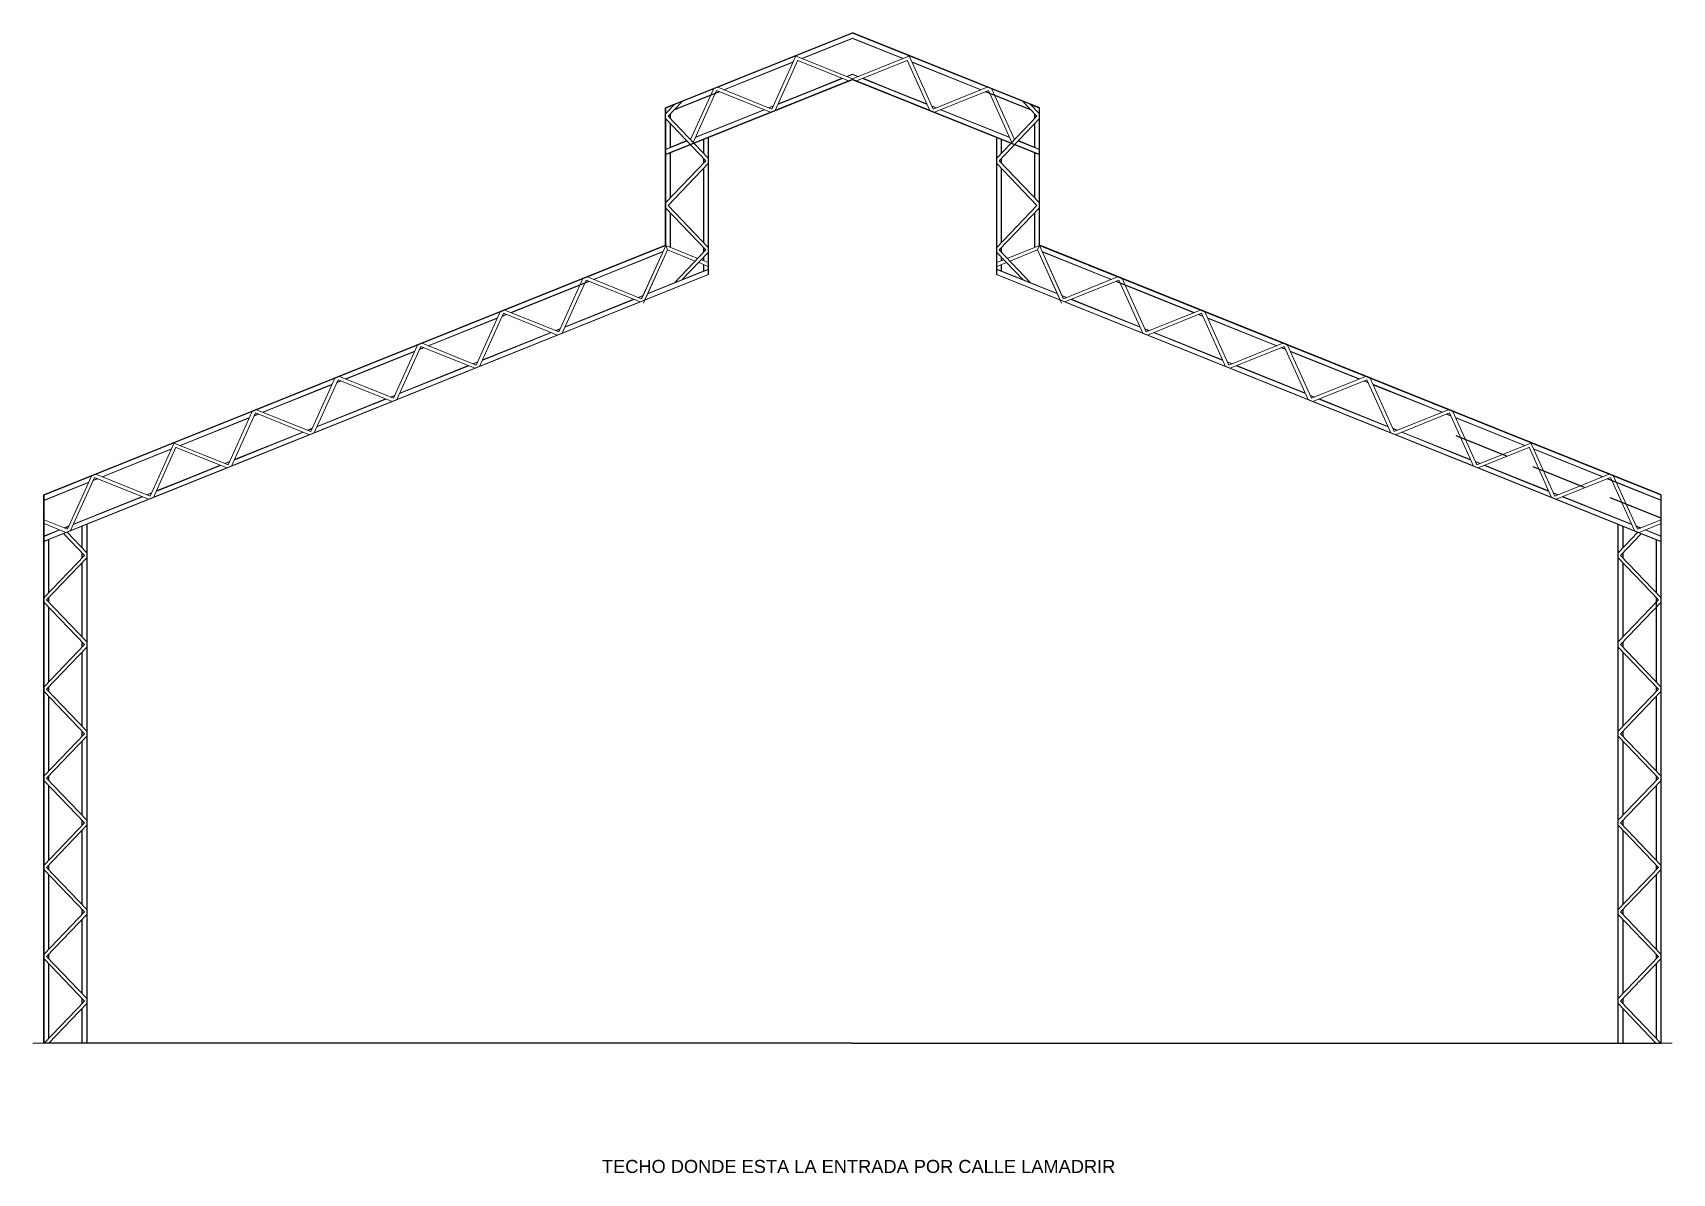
# Model space of a CAD drawing. Header units: metres. Extents: x -68 to 2267, y 0 to 1370.
# Drawn here: x 61.45 to 80.3, y 125.28 to 138.38 of the extents above; entities that cross this region are included whole.
import ezdxf

# ---------------------------------------------------------------- set-up
doc = ezdxf.new("R2010")
doc.units = ezdxf.units.M
doc.linetypes.add('DASHED2', pattern=[9.525, 6.35, -3.175])
doc.layers.add('A-Corte 1', color=7, linetype='Continuous', lineweight=15, true_color=0x000000)
doc.layers.add('A-Vista 1', color=7, linetype='Continuous', lineweight=9, true_color=0x000000)
doc.layers.add('linea punteada', color=253, linetype='DASHED2')
doc.styles.get("Standard").update_dxf_attribs({"font": 'arial.ttf'})

# ---------------------------------------------------------------- blocks, each defined once
blk = doc.blocks.new('TECHO POR CALLE LAMDRID')
for points in [[(1885.853, 1409.471), (1888.003, 1410.334)], [(1890.153, 1409.471), (1888.003, 1410.334)], [(1885.853, 1407.894), (1885.853, 1409.471)], [(1890.153, 1407.894), (1890.153, 1409.471)], [(1878.703, 1405.024), (1885.853, 1407.894)], [(1897.303, 1405.024), (1890.153, 1407.894)], [(1888.003, 1398.724), (1878.703, 1398.724), (1878.703, 1405.024)], [(1888.003, 1398.724), (1897.303, 1398.724), (1897.303, 1405.024)]]:
    blk.add_lwpolyline(points)

msp = doc.modelspace()

# ---------------------------------------------------------------- linework, layer by layer
at = {"layer": 'A-Corte 1'}
for p, q in [((68.745, 135.885), (68.746, 135.886)), ((73.001, 135.885), (73, 135.886)), ((61.448, 126.771), (62.191, 126.771)), ((80.298, 126.771), (79.556, 126.771))]:
    msp.add_line(p, q, dxfattribs=at)
at = {"layer": 'A-Vista 1', "ltscale": 0.2}
for p, q in [((68.913, 137.59), (70.873, 138.377)), ((72.834, 137.59), (70.873, 138.377)), ((70.291, 138.087), (70.873, 138.321)), ((71.455, 138.087), (70.873, 138.321)), ((69.394, 137.727), (70.192, 138.048)), ((72.353, 137.727), (71.554, 138.048)), ((68.727, 136.985), (70.873, 137.847)), ((70.387, 137.708), (70.758, 137.857)), ((70.811, 137.878), (70.873, 137.903)), ((70.935, 137.878), (70.873, 137.903)), ((73.019, 136.985), (70.873, 137.847)), ((71.359, 137.708), (70.989, 137.857)), ((68.825, 137.499), (69.34, 137.706)), ((70.015, 137.558), (70.387, 137.708)), ((71.731, 137.558), (71.359, 137.708)), ((72.921, 137.499), (72.406, 137.706)), ((68.723, 135.941), (68.723, 137.518)), ((68.727, 137.516), (68.823, 137.554)), ((68.727, 137.454), (68.727, 137.516)), ((68.727, 137.459), (68.735, 137.463)), ((68.775, 137.398), (68.775, 137.447)), ((69.064, 137.177), (69.86, 137.496)), ((69.914, 137.518), (69.961, 137.537)), ((71.833, 137.518), (71.785, 137.537)), ((72.682, 137.177), (71.886, 137.496)), ((73.019, 137.516), (72.924, 137.554)), ((72.971, 137.398), (72.971, 137.447)), ((73.019, 137.459), (73.011, 137.463)), ((73.019, 137.454), (73.019, 137.516)), ((73.023, 135.941), (73.023, 137.518)), ((68.727, 137.188), (68.727, 137.391)), ((68.775, 137.169), (68.775, 137.341)), ((72.971, 137.169), (72.971, 137.341)), ((73.019, 137.188), (73.019, 137.391)), ((68.727, 137.046), (68.727, 137.188)), ((68.727, 137.041), (68.963, 137.136)), ((68.775, 137.065), (68.775, 137.169)), ((68.963, 137.136), (68.969, 137.139)), ((69.009, 137.155), (69.011, 137.155)), ((69.163, 136.994), (69.163, 137.156)), ((69.215, 135.604), (69.215, 137.177)), ((72.531, 135.604), (72.531, 137.177)), ((72.583, 136.994), (72.583, 137.156)), ((72.737, 137.155), (72.736, 137.155)), ((72.783, 137.136), (72.777, 137.139)), ((73.019, 137.041), (72.783, 137.136)), ((72.971, 137.065), (72.971, 137.169)), ((73.019, 137.046), (73.019, 137.188)), ((68.727, 136.985), (68.727, 137.041)), ((68.727, 135.939), (68.727, 136.981)), ((68.775, 136.48), (68.775, 137)), ((68.775, 136.912), (68.775, 136.96)), ((69.163, 136.885), (69.163, 136.936)), ((72.583, 136.885), (72.583, 136.936)), ((72.971, 136.48), (72.971, 137)), ((72.971, 136.912), (72.971, 136.96)), ((73.019, 136.985), (73.019, 137.041)), ((73.019, 135.939), (73.019, 136.981)), ((69.163, 135.969), (69.163, 136.827)), ((72.583, 135.969), (72.583, 136.827)), ((68.775, 135.92), (68.775, 136.316)), ((72.971, 135.92), (72.971, 136.316)), ((63.073, 133.669), (68.727, 135.939)), ((78.673, 133.669), (73.019, 135.939)), ((67.895, 135.548), (68.694, 135.869)), ((69.163, 135.86), (69.163, 135.912)), ((69.163, 135.764), (69.163, 135.802)), ((72.583, 135.86), (72.583, 135.912)), ((72.583, 135.764), (72.583, 135.802)), ((73.851, 135.548), (73.053, 135.869)), ((63.257, 133.213), (69.215, 135.604)), ((68.516, 135.38), (69.215, 135.66)), ((69.163, 135.644), (69.163, 135.718)), ((73.23, 135.38), (72.531, 135.66)), ((78.49, 133.213), (72.531, 135.604)), ((72.583, 135.644), (72.583, 135.718)), ((66.944, 135.167), (67.841, 135.527)), ((68.415, 135.339), (68.463, 135.358)), ((73.331, 135.339), (73.284, 135.358)), ((74.802, 135.167), (73.905, 135.527)), ((67.566, 134.998), (68.361, 135.318)), ((74.181, 134.998), (73.385, 135.318)), ((65.994, 134.785), (66.792, 135.106)), ((66.846, 135.127), (66.891, 135.145)), ((67.464, 134.958), (67.512, 134.977)), ((74.282, 134.958), (74.234, 134.977)), ((74.9, 135.127), (74.856, 135.145)), ((75.753, 134.785), (74.954, 135.106)), ((66.615, 134.617), (67.411, 134.936)), ((75.131, 134.617), (74.336, 134.936)), ((65.043, 134.404), (65.841, 134.724)), ((65.895, 134.746), (65.94, 134.764)), ((66.513, 134.576), (66.561, 134.595)), ((75.233, 134.576), (75.185, 134.595)), ((75.851, 134.746), (75.806, 134.764)), ((76.703, 134.404), (75.905, 134.724)), ((65.664, 134.235), (66.46, 134.554)), ((76.082, 134.235), (75.286, 134.554)), ((64.092, 134.022), (64.891, 134.343)), ((64.944, 134.364), (64.989, 134.382)), ((76.802, 134.364), (76.757, 134.382)), ((77.654, 134.022), (76.856, 134.343)), ((64.713, 133.853), (65.509, 134.173)), ((65.563, 134.194), (65.611, 134.213)), ((76.184, 134.194), (76.136, 134.213)), ((77.033, 133.853), (76.237, 134.173)), ((63.141, 133.64), (63.94, 133.961)), ((63.994, 133.982), (64.038, 134)), ((77.753, 133.982), (77.708, 134)), ((78.605, 133.64), (77.806, 133.961)), ((61.577, 133.069), (63.073, 133.669)), ((63.763, 133.472), (64.558, 133.791)), ((64.612, 133.813), (64.66, 133.832)), ((77.134, 133.813), (77.086, 133.832)), ((77.984, 133.472), (77.188, 133.791)), ((80.173, 133.067), (78.673, 133.669)), ((62.244, 133.28), (63.042, 133.601)), ((79.503, 133.28), (78.704, 133.601)), ((63.237, 133.261), (63.608, 133.41)), ((63.661, 133.431), (63.709, 133.45)), ((78.085, 133.431), (78.037, 133.45)), ((78.509, 133.261), (78.139, 133.41)), ((61.577, 133.012), (62.092, 133.219)), ((61.577, 132.538), (63.257, 133.213)), ((62.145, 133.241), (62.19, 133.259)), ((62.764, 133.071), (62.811, 133.09)), ((62.865, 133.111), (63.237, 133.261)), ((80.173, 132.537), (78.49, 133.213)), ((78.881, 133.111), (78.509, 133.261)), ((78.983, 133.071), (78.935, 133.09)), ((80.173, 133.011), (79.556, 133.259)), ((61.577, 133.012), (61.577, 133.069)), ((61.577, 132.599), (61.577, 133.008)), ((61.914, 132.73), (62.71, 133.049)), ((79.832, 132.73), (79.036, 133.049)), ((62.017, 132.771), (62.017, 132.775)), ((62.017, 132.46), (62.017, 132.715)), ((62.069, 132.792), (62.069, 132.796)), ((62.069, 126.771), (62.069, 132.736)), ((79.677, 132.792), (79.677, 132.796)), ((79.677, 126.771), (79.677, 132.736)), ((79.729, 132.771), (79.729, 132.775)), ((79.729, 132.46), (79.729, 132.715)), ((61.577, 132.594), (61.759, 132.668)), ((61.577, 132.538), (61.577, 132.594)), ((61.577, 126.771), (61.577, 132.534)), ((61.629, 131.946), (61.629, 132.555)), ((61.813, 132.689), (61.861, 132.708)), ((79.933, 132.689), (79.886, 132.708)), ((80.173, 132.593), (79.987, 132.668)), ((80.117, 131.946), (80.117, 132.555)), ((80.169, 126.771), (80.169, 132.534)), ((62.017, 132.35), (62.017, 132.402)), ((79.729, 132.35), (79.729, 132.402)), ((62.017, 131.435), (62.017, 132.293)), ((79.729, 131.435), (79.729, 132.293)), ((61.629, 131.84), (61.629, 131.888)), ((61.629, 130.921), (61.629, 131.782)), ((80.117, 130.921), (80.117, 131.888)), ((62.017, 131.326), (62.017, 131.377)), ((62.017, 130.411), (62.017, 131.268)), ((79.729, 131.326), (79.729, 131.377)), ((79.729, 130.411), (79.729, 131.268)), ((61.629, 130.815), (61.629, 130.864)), ((80.117, 130.815), (80.117, 130.864)), ((61.629, 129.897), (61.629, 130.758)), ((80.117, 129.897), (80.117, 130.758)), ((62.017, 130.301), (62.017, 130.353)), ((79.729, 130.301), (79.729, 130.353)), ((62.017, 129.386), (62.017, 130.244)), ((79.729, 129.386), (79.729, 130.244)), ((61.629, 129.791), (61.629, 129.839)), ((61.629, 128.872), (61.629, 129.733)), ((80.117, 129.791), (80.117, 129.839)), ((80.117, 128.872), (80.117, 129.733)), ((62.017, 129.277), (62.017, 129.328)), ((79.729, 129.277), (79.729, 129.328)), ((62.017, 128.362), (62.017, 129.219)), ((79.729, 128.362), (79.729, 129.219)), ((61.629, 128.766), (61.629, 128.815)), ((80.117, 128.766), (80.117, 128.815)), ((61.629, 127.848), (61.629, 128.709)), ((80.117, 127.848), (80.117, 128.709)), ((62.017, 128.253), (62.017, 128.304)), ((62.017, 127.337), (62.017, 128.195)), ((79.729, 128.253), (79.729, 128.304)), ((79.729, 127.337), (79.729, 128.195)), ((61.629, 127.742), (61.629, 127.79)), ((61.629, 126.824), (61.629, 127.684)), ((80.117, 127.742), (80.117, 127.79)), ((80.117, 126.824), (80.117, 127.684)), ((62.017, 127.228), (62.017, 127.28)), ((79.729, 127.228), (79.729, 127.28)), ((62.017, 126.771), (62.017, 127.17)), ((79.729, 126.771), (79.729, 127.17))]:
    msp.add_line(p, q, dxfattribs=at)
at = {"layer": 'A-Vista 1'}
for p, q in [((70.297, 138.085), (70.873, 138.317)), ((71.45, 138.085), (70.873, 138.317)), ((68.723, 137.518), (70.222, 138.12)), ((69.399, 137.725), (70.19, 138.042)), ((70.244, 138.064), (70.244, 138.064)), ((71.503, 138.064), (71.502, 138.064)), ((73.023, 137.518), (71.524, 138.12)), ((72.347, 137.725), (71.556, 138.042)), ((68.779, 137.002), (70.873, 137.842)), ((70.386, 137.712), (70.752, 137.859)), ((70.806, 137.88), (70.873, 137.907)), ((70.94, 137.88), (70.873, 137.907)), ((72.967, 137.002), (70.873, 137.842)), ((71.36, 137.712), (70.994, 137.859)), ((68.819, 137.492), (69.345, 137.703)), ((70.017, 137.564), (70.386, 137.712)), ((71.729, 137.564), (71.36, 137.712)), ((72.928, 137.492), (72.401, 137.703)), ((68.727, 137.455), (68.729, 137.456)), ((68.779, 137.394), (68.779, 137.451)), ((69.067, 137.182), (69.855, 137.498)), ((69.908, 137.52), (69.964, 137.542)), ((71.838, 137.52), (71.782, 137.542)), ((72.68, 137.182), (71.892, 137.498)), ((72.967, 137.394), (72.967, 137.451)), ((73.019, 137.455), (73.018, 137.456)), ((68.779, 137.167), (68.779, 137.336)), ((72.967, 137.167), (72.967, 137.336)), ((68.727, 137.046), (68.775, 137.065)), ((68.779, 137.067), (68.779, 137.167)), ((68.779, 137.067), (68.958, 137.138)), ((68.958, 137.138), (68.966, 137.142)), ((69.006, 137.158), (69.013, 137.161)), ((69.159, 136.998), (69.159, 137.155)), ((69.219, 135.602), (69.219, 137.179)), ((72.527, 135.602), (72.527, 137.179)), ((72.587, 136.998), (72.587, 137.155)), ((72.74, 137.158), (72.733, 137.161)), ((72.789, 137.138), (72.78, 137.142)), ((72.967, 137.067), (72.789, 137.138)), ((72.967, 137.067), (72.967, 137.167)), ((73.019, 137.046), (72.971, 137.065)), ((68.727, 136.981), (68.775, 137)), ((68.779, 136.484), (68.779, 137.002)), ((68.779, 136.908), (68.779, 136.964)), ((69.159, 136.88), (69.159, 136.94)), ((72.587, 136.88), (72.587, 136.94)), ((72.967, 136.484), (72.967, 137.002)), ((72.967, 136.908), (72.967, 136.964)), ((73.019, 136.981), (72.971, 137)), ((69.159, 135.974), (69.159, 136.823)), ((72.587, 135.974), (72.587, 136.823)), ((68.779, 135.918), (68.779, 136.312)), ((72.967, 135.918), (72.967, 136.312)), ((63.072, 133.673), (68.723, 135.941)), ((69.159, 135.856), (69.159, 135.916)), ((72.587, 135.856), (72.587, 135.916)), ((78.674, 133.673), (73.023, 135.941)), ((67.9, 135.546), (68.691, 135.864)), ((68.745, 135.885), (68.745, 135.886)), ((69.159, 135.765), (69.159, 135.798)), ((72.587, 135.765), (72.587, 135.798)), ((73.001, 135.885), (73.001, 135.886)), ((73.846, 135.546), (73.055, 135.864)), ((63.258, 133.209), (69.219, 135.602)), ((68.519, 135.385), (69.215, 135.665)), ((69.159, 135.642), (69.159, 135.72)), ((78.488, 133.209), (72.527, 135.602)), ((73.228, 135.385), (72.531, 135.665)), ((72.587, 135.642), (72.587, 135.72)), ((66.95, 135.165), (67.847, 135.525)), ((68.41, 135.341), (68.465, 135.364)), ((73.337, 135.341), (73.281, 135.364)), ((74.797, 135.165), (73.9, 135.525)), ((67.568, 135.003), (68.356, 135.32)), ((74.178, 135.003), (73.39, 135.32)), ((65.999, 134.783), (66.79, 135.101)), ((66.843, 135.122), (66.896, 135.143)), ((67.459, 134.96), (67.514, 134.982)), ((74.287, 134.96), (74.232, 134.982)), ((74.903, 135.122), (74.85, 135.143)), ((75.747, 134.783), (74.956, 135.101)), ((66.617, 134.622), (67.405, 134.938)), ((75.129, 134.622), (74.341, 134.938)), ((65.048, 134.401), (65.839, 134.719)), ((65.893, 134.741), (65.945, 134.762)), ((66.508, 134.578), (66.564, 134.6)), ((75.238, 134.578), (75.183, 134.6)), ((75.854, 134.741), (75.801, 134.762)), ((76.698, 134.401), (75.907, 134.719)), ((65.667, 134.24), (66.455, 134.557)), ((76.08, 134.24), (75.292, 134.557)), ((64.097, 134.02), (64.888, 134.337)), ((64.942, 134.359), (64.994, 134.38)), ((65.557, 134.196), (65.613, 134.219)), ((76.189, 134.196), (76.133, 134.219)), ((76.804, 134.359), (76.752, 134.38)), ((77.649, 134.02), (76.858, 134.337)), ((64.716, 133.859), (65.504, 134.175)), ((77.03, 133.859), (76.242, 134.175)), ((63.147, 133.638), (63.938, 133.956)), ((63.991, 133.977), (64.044, 133.998)), ((77.755, 133.977), (77.703, 133.998)), ((78.6, 133.638), (77.809, 133.956)), ((61.573, 133.071), (63.072, 133.673)), ((63.765, 133.477), (64.553, 133.793)), ((64.607, 133.815), (64.662, 133.837)), ((77.14, 133.815), (77.084, 133.837)), ((77.981, 133.477), (77.193, 133.793)), ((80.173, 133.071), (78.674, 133.673)), ((62.249, 133.278), (63.04, 133.595)), ((63.094, 133.617), (63.094, 133.617)), ((78.653, 133.617), (78.652, 133.617)), ((79.497, 133.278), (78.706, 133.595)), ((63.236, 133.265), (63.602, 133.412)), ((63.656, 133.433), (63.711, 133.455)), ((78.09, 133.433), (78.035, 133.455)), ((78.51, 133.265), (78.144, 133.412)), ((61.577, 133.008), (62.089, 133.214)), ((61.633, 132.557), (63.258, 133.209)), ((62.143, 133.235), (62.195, 133.256)), ((62.758, 133.073), (62.814, 133.095)), ((62.867, 133.117), (63.236, 133.265)), ((80.173, 132.532), (78.488, 133.209)), ((78.879, 133.117), (78.51, 133.265)), ((78.988, 133.073), (78.932, 133.095)), ((80.173, 133.007), (79.551, 133.256)), ((61.573, 126.771), (61.573, 133.071)), ((61.917, 132.735), (62.705, 133.051)), ((79.83, 132.735), (79.042, 133.051)), ((61.808, 132.691), (61.863, 132.714)), ((62.013, 132.769), (62.013, 132.774)), ((62.013, 132.464), (62.013, 132.713)), ((62.073, 132.794), (62.073, 132.798)), ((62.073, 126.771), (62.073, 132.737)), ((79.673, 132.794), (79.673, 132.798)), ((79.673, 126.771), (79.673, 132.737)), ((79.733, 132.769), (79.733, 132.774)), ((79.733, 132.464), (79.733, 132.713)), ((79.939, 132.691), (79.883, 132.714)), ((80.173, 126.771), (80.173, 132.888)), ((61.577, 132.599), (61.754, 132.67)), ((61.577, 132.534), (61.629, 132.555)), ((61.633, 131.95), (61.633, 132.557)), ((80.173, 132.597), (79.992, 132.67)), ((80.113, 131.95), (80.113, 132.557)), ((62.013, 132.346), (62.013, 132.406)), ((79.733, 132.346), (79.733, 132.406)), ((62.013, 131.439), (62.013, 132.288)), ((79.733, 131.439), (79.733, 132.288)), ((61.633, 131.836), (61.633, 131.892)), ((61.633, 130.925), (61.633, 131.778)), ((80.113, 130.925), (80.113, 131.892)), ((62.013, 131.322), (62.013, 131.382)), ((62.013, 130.415), (62.013, 131.264)), ((79.733, 131.322), (79.733, 131.382)), ((79.733, 130.415), (79.733, 131.264)), ((61.633, 130.811), (61.633, 130.868)), ((80.113, 130.811), (80.113, 130.868)), ((61.633, 129.901), (61.633, 130.753)), ((80.113, 129.901), (80.113, 130.753)), ((62.013, 130.297), (62.013, 130.357)), ((79.733, 130.297), (79.733, 130.357)), ((62.013, 129.39), (62.013, 130.24)), ((79.733, 129.39), (79.733, 130.24)), ((61.633, 129.787), (61.633, 129.843)), ((61.633, 128.877), (61.633, 129.729)), ((80.113, 129.787), (80.113, 129.843)), ((80.113, 128.877), (80.113, 129.729)), ((62.013, 129.273), (62.013, 129.333)), ((79.733, 129.273), (79.733, 129.333)), ((62.013, 128.366), (62.013, 129.215)), ((79.733, 128.366), (79.733, 129.215)), ((61.633, 128.762), (61.633, 128.819)), ((80.113, 128.762), (80.113, 128.819)), ((61.633, 127.852), (61.633, 128.704)), ((80.113, 127.852), (80.113, 128.704)), ((62.013, 128.248), (62.013, 128.308)), ((62.013, 127.342), (62.013, 128.191)), ((79.733, 128.248), (79.733, 128.308)), ((79.733, 127.342), (79.733, 128.191)), ((61.633, 127.738), (61.633, 127.794)), ((61.633, 126.828), (61.633, 127.68)), ((80.113, 127.738), (80.113, 127.794)), ((80.113, 126.828), (80.113, 127.68)), ((62.013, 127.224), (62.013, 127.284)), ((79.733, 127.224), (79.733, 127.284)), ((62.013, 126.771), (62.013, 127.166)), ((79.733, 126.771), (79.733, 127.166))]:
    msp.add_line(p, q, dxfattribs=at)
for points in [[(70.223, 138.116), (69.947, 137.504)], [(69.984, 137.49), (70.244, 138.065)], [(70.224, 138.114), (70.873, 137.853), (71.522, 138.114)], [(70.828, 137.828), (70.245, 138.063)], [(70.919, 137.828), (71.501, 138.063)], [(71.762, 137.49), (71.502, 138.065)], [(71.523, 138.116), (71.799, 137.504)], [(69.273, 137.735), (69.01, 137.154)], [(69.04, 137.122), (69.309, 137.718), (69.93, 137.468)], [(69.947, 137.504), (69.324, 137.755)], [(71.799, 137.504), (72.422, 137.755)], [(72.706, 137.122), (72.437, 137.718), (71.816, 137.468)], [(72.474, 137.735), (72.736, 137.154)], [(68.723, 137.45), (68.829, 137.561)], [(68.919, 137.597), (68.752, 137.423), (69.215, 136.94)], [(72.827, 137.597), (72.994, 137.423), (72.531, 136.94)], [(73.023, 137.45), (72.917, 137.561)], [(69.188, 136.91), (68.723, 137.395)], [(72.558, 136.91), (73.023, 137.395)], [(68.723, 136.426), (69.188, 136.91)], [(69.215, 136.881), (68.752, 136.398), (69.215, 135.915)], [(72.531, 136.881), (72.994, 136.398), (72.531, 135.915)], [(73.023, 136.426), (72.558, 136.91)], [(69.188, 135.886), (68.723, 136.37)], [(72.558, 135.886), (73.023, 136.37)], [(68.725, 135.938), (68.448, 135.326)], [(68.449, 135.328), (68.725, 135.938), (69.095, 135.789)], [(68.485, 135.311), (68.745, 135.886), (68.725, 135.938)], [(73.297, 135.328), (73.022, 135.938), (72.652, 135.789)], [(73.261, 135.311), (73.001, 135.886), (73.022, 135.938)], [(73.022, 135.938), (73.298, 135.326)], [(68.47, 135.276), (68.745, 135.886), (69.065, 135.758)], [(68.826, 135.508), (69.188, 135.886)], [(69.215, 135.857), (68.916, 135.545)], [(69.105, 135.741), (69.215, 135.697)], [(69.135, 135.773), (69.215, 135.74)], [(72.531, 135.857), (72.83, 135.545)], [(72.612, 135.773), (72.531, 135.74)], [(72.642, 135.741), (72.531, 135.697)], [(72.92, 135.508), (72.558, 135.886)], [(73.277, 135.276), (73.001, 135.886), (72.682, 135.758)], [(67.774, 135.556), (67.497, 134.944)], [(67.535, 134.93), (67.81, 135.539), (68.431, 135.29)], [(68.448, 135.326), (67.825, 135.577)], [(73.298, 135.326), (73.921, 135.577)], [(74.212, 134.93), (73.936, 135.539), (73.315, 135.29)], [(73.972, 135.556), (74.249, 134.944)], [(66.547, 134.563), (66.823, 135.174)], [(66.874, 135.195), (67.497, 134.944)], [(74.872, 135.195), (74.249, 134.944)], [(75.2, 134.563), (74.923, 135.174)], [(67.48, 134.908), (66.86, 135.158), (66.584, 134.548)], [(74.266, 134.908), (74.887, 135.158), (75.162, 134.548)], [(65.596, 134.181), (65.872, 134.793)], [(65.924, 134.813), (66.547, 134.563)], [(75.823, 134.813), (75.2, 134.563)], [(76.15, 134.181), (75.874, 134.793)], [(66.53, 134.526), (65.909, 134.776), (65.633, 134.166)], [(75.217, 134.526), (75.837, 134.776), (76.113, 134.166)], [(64.645, 133.799), (64.922, 134.411)], [(64.973, 134.432), (65.596, 134.181)], [(76.773, 134.432), (76.15, 134.181)], [(77.101, 133.799), (76.825, 134.411)], [(65.579, 134.145), (64.958, 134.395), (64.682, 133.785)], [(76.167, 134.145), (76.788, 134.395), (77.064, 133.785)], [(63.694, 133.418), (63.971, 134.03)], [(64.022, 134.05), (64.645, 133.799)], [(77.724, 134.05), (77.101, 133.799)], [(78.052, 133.418), (77.775, 134.03)], [(64.628, 133.763), (64.007, 134.013), (63.732, 133.403)], [(77.118, 133.763), (77.739, 134.013), (78.015, 133.403)], [(63.073, 133.669), (62.797, 133.057)], [(63.074, 133.667), (63.694, 133.418)], [(78.672, 133.667), (78.052, 133.418)], [(78.673, 133.669), (78.949, 133.057)], [(62.834, 133.043), (63.094, 133.618)], [(63.678, 133.381), (63.095, 133.616)], [(78.069, 133.381), (78.651, 133.616)], [(78.912, 133.043), (78.652, 133.618)], [(62.123, 133.288), (61.846, 132.676)], [(62.797, 133.057), (62.174, 133.308)], [(78.949, 133.057), (79.572, 133.308)], [(79.624, 133.288), (79.9, 132.676)], [(61.883, 132.661), (62.159, 133.271), (62.78, 133.021)], [(79.863, 132.661), (79.587, 133.271), (78.966, 133.021)], [(61.577, 132.784), (61.846, 132.676)], [(61.829, 132.64), (61.577, 132.741)], [(80.173, 132.786), (79.9, 132.676)], [(79.917, 132.64), (80.173, 132.743)], [(61.803, 132.625), (62.042, 132.376)], [(62.069, 132.405), (61.843, 132.641)], [(79.677, 132.405), (79.903, 132.641)], [(79.943, 132.625), (79.705, 132.376)], [(62.042, 132.376), (61.577, 131.891)], [(62.069, 131.381), (61.606, 131.864), (62.069, 132.347)], [(79.677, 131.381), (80.14, 131.864), (79.677, 132.347)], [(79.705, 132.376), (80.169, 131.891)], [(61.577, 131.836), (62.042, 131.352)], [(80.169, 131.836), (79.705, 131.352)], [(61.577, 130.867), (62.042, 131.352)], [(62.069, 131.322), (61.606, 130.839), (62.069, 130.356)], [(79.677, 131.322), (80.14, 130.839), (79.677, 130.356)], [(80.169, 130.867), (79.705, 131.352)], [(62.042, 130.327), (61.577, 130.812)], [(79.704, 130.327), (80.169, 130.812)], [(61.577, 129.843), (62.042, 130.327)], [(62.069, 130.298), (61.606, 129.815), (62.069, 129.332)], [(79.677, 130.298), (80.14, 129.815), (79.677, 129.332)], [(80.169, 129.843), (79.704, 130.327)], [(62.042, 129.303), (61.577, 129.787)], [(79.705, 129.303), (80.169, 129.787)], [(61.577, 128.818), (62.042, 129.303)], [(62.069, 129.274), (61.606, 128.791), (62.069, 128.308)], [(79.677, 129.274), (80.14, 128.791), (79.677, 128.308)], [(80.169, 128.818), (79.705, 129.303)], [(62.042, 128.278), (61.577, 128.763)], [(79.704, 128.278), (80.169, 128.763)], [(61.577, 127.794), (62.042, 128.278)], [(62.069, 128.249), (61.606, 127.766), (62.069, 127.283)], [(79.677, 128.249), (80.14, 127.766), (79.677, 127.283)], [(80.169, 127.794), (79.704, 128.278)], [(62.042, 127.254), (61.577, 127.738)], [(79.705, 127.254), (80.169, 127.738)], [(61.579, 126.771), (62.042, 127.254)], [(80.167, 126.771), (79.705, 127.254)], [(62.069, 127.225), (61.634, 126.771)], [(79.677, 127.225), (80.112, 126.771)]]:
    msp.add_lwpolyline(points, dxfattribs=at)
at = {"layer": 'linea punteada', "ltscale": 0.1}
msp.add_line((80.173, 132.802), (77.628, 133.824), dxfattribs=at)

# ---------------------------------------------------------------- block references
msp.add_blockref('TECHO POR CALLE LAMDRID', (-1817.13, -1271.953))

# ---------------------------------------------------------------- texts
at = {"insert": (67.992, 125.429), "char_height": 0.15, "attachment_point": 1}
msp.add_mtext_dynamic_manual_height_columns('TECHO DONDE ESTA LA ENTRADA POR CALLE LAMADRIR', width=7.14881, gutter_width=12.5, heights=[0], dxfattribs=at)

doc.saveas('drawing.dxf')
